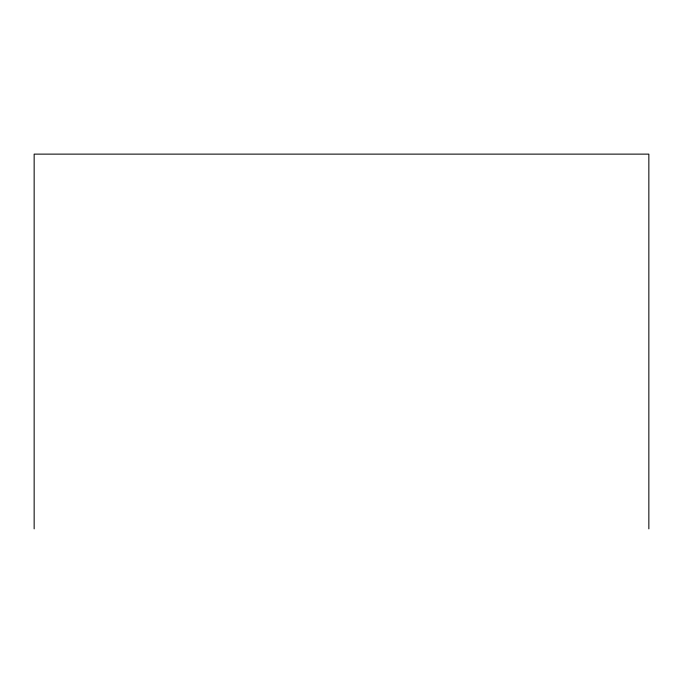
<?xml version="1.0" encoding="UTF-8"?>
<svg xmlns="http://www.w3.org/2000/svg" width="683" height="683" viewBox="0 0 683 683"><rect width="100%" height="100%" fill="white"/><g stroke="black" fill="none" stroke-linecap="round" stroke-linejoin="round"><path stroke-width="1.02" d="M648.85 528.873L648.85 154.127L34.15 154.127L34.15 528.873"/></g></svg>
